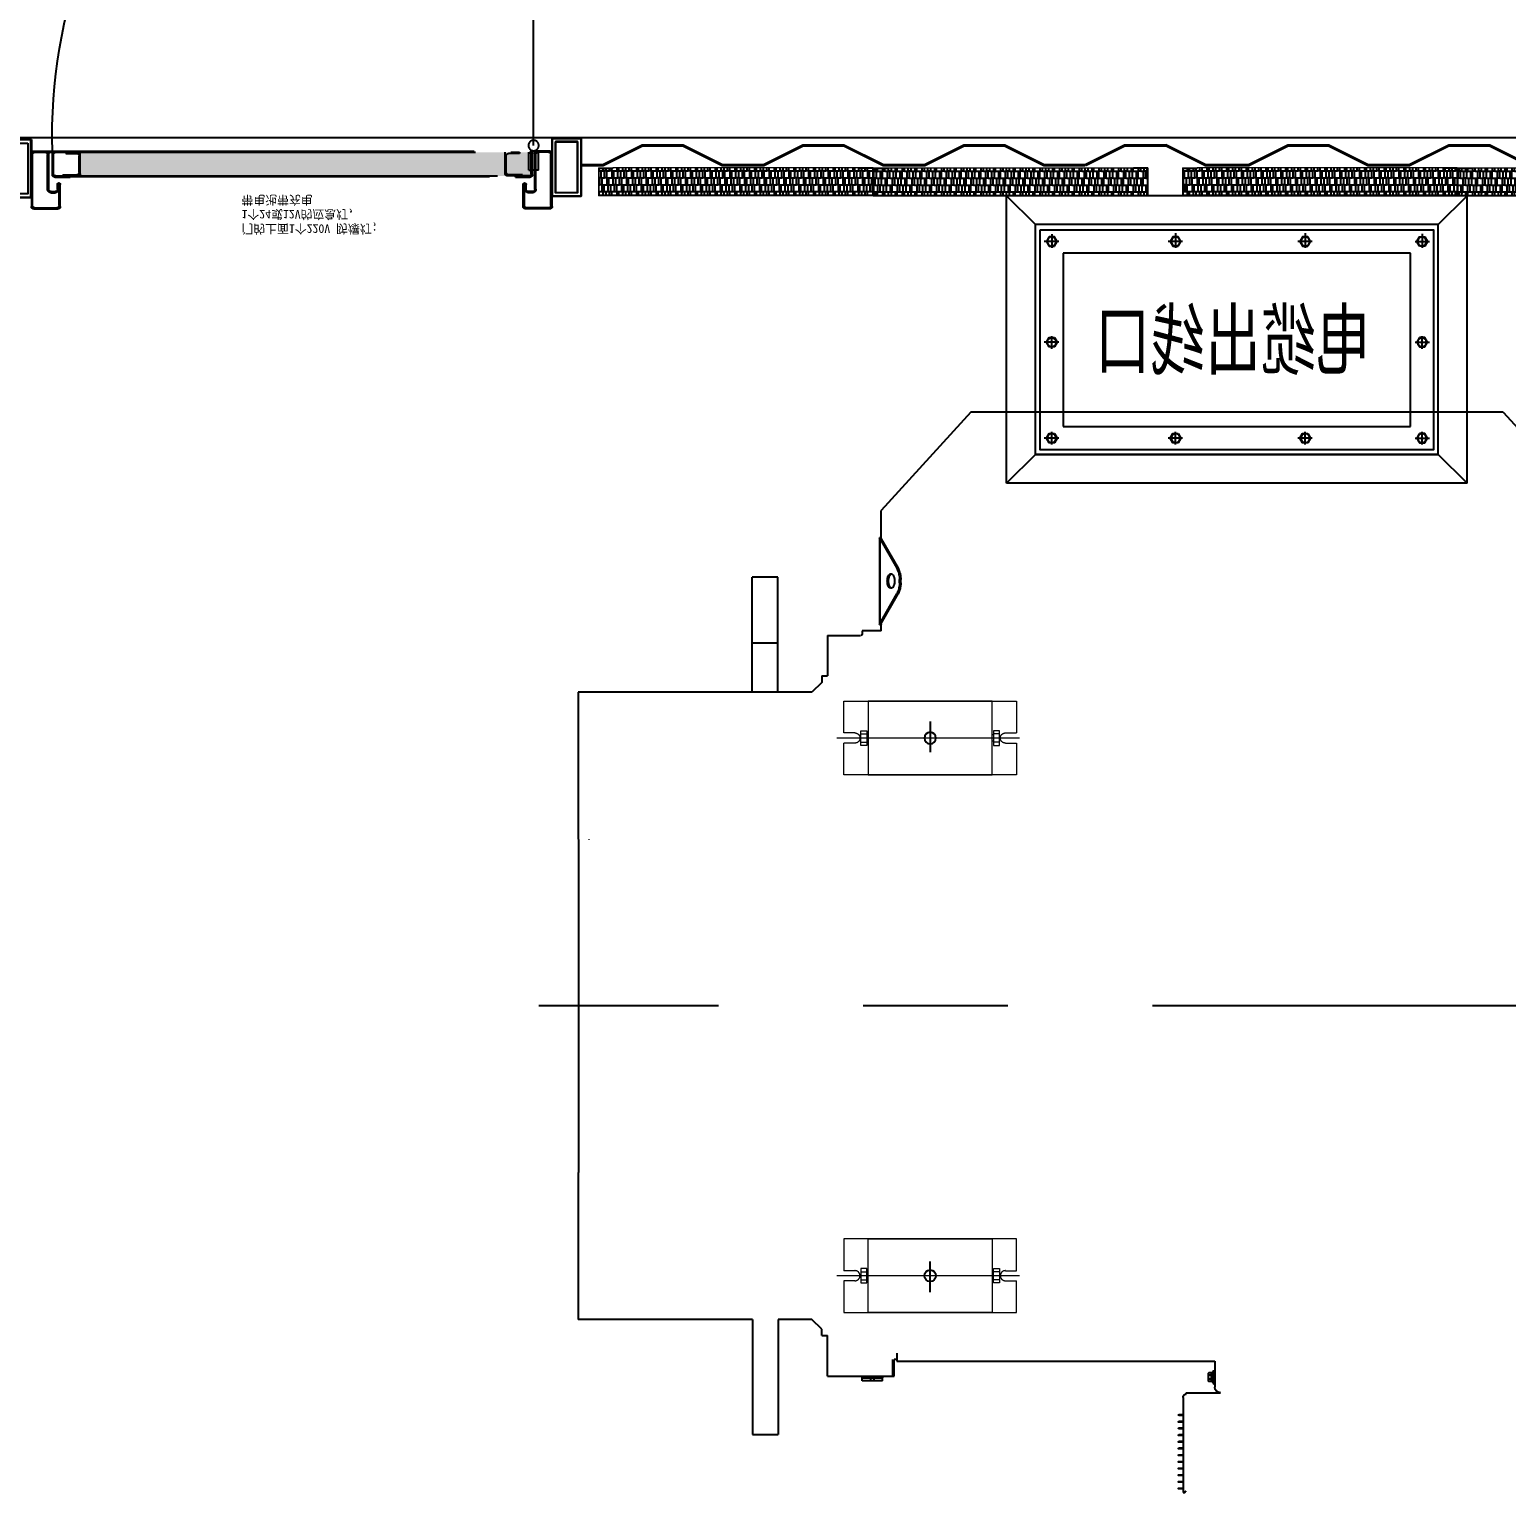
# Model space of a CAD drawing. Extents: x 758840 to 1108724, y -102573 to 143521.
# Drawn here: x 799426 to 801978, y 112247 to 114775 of the extents above; entities that cross this region are included whole.
import ezdxf

# ---------------------------------------------------------------- set-up
doc = ezdxf.new("R2010")
doc.units = 0
doc.header["$LTSCALE"] = 1000
doc.header["$MEASUREMENT"] = 0
for name, pattern in [('CENTER', [2, 1.25, -0.25, 0.25, -0.25]), ('CENTER2', [1.125, 0.75, -0.125, 0.125, -0.125]), ('DASHED', [0.75, 0.5, -0.25]), ('PHANTOM2', [1.25, 0.625, -0.125, 0.125, -0.125, 0.125, -0.125])]:
    doc.linetypes.add(name, pattern=pattern)
for name, color, linetype in [('0825底图', 253, 'Continuous'), ('ASS_MEMBER', 7, 'Continuous'), ('AXIS', 3, 'Continuous'), ('DEFAULT_1', 7, 'CENTER'), ('PARTLIST', 131, 'CENTER2'), ('PUB_HATCH', 8, 'Continuous'), ('室外柴油发电', 241, 'Continuous')]:
    doc.layers.add(name, color=color, linetype=linetype)
doc.layers.add('3中心线层', color=1, linetype='CENTER', lineweight=15)
doc.layers.add('Phantom', color=4, linetype='PHANTOM2', lineweight=15)
doc.styles.get("Standard").update_dxf_attribs({"font": 'gbenor.shx', "bigfont": 'gbcbig.shx'})
doc.styles.add('仅标题中使用！', font='times.ttf', dxfattribs={"width": 0.7})

# ---------------------------------------------------------------- blocks, each defined once
blk = doc.blocks.new('侧网板')
h = blk.add_hatch()
h.set_pattern_fill('AR-RSHKE', color=4, style=0)
h.set_pattern_definition([(0, (0, 50), (25.5, 12), [6, -5, 7, -3, 9, -4]), (0, (6, 50.5), (25.5, 12), [5, -19, 4, -6]), (0, (18, 49.25), (25.5, 12), [3, -31]), (90, (0, 50), (-8.5, 12), [11.5, -36.5]), (90, (6, 50), (-8.5, 12), [11.25, -36.75]), (90, (11, 50), (-8.5, 12), [10.5, -37.5]), (90, (18, 49.25), (-8.5, 12), [11.5, -36.5]), (90, (21, 49.25), (-8.5, 12), [11.5, -36.5]), (90, (30, 50), (-8.5, 12), [11, -37])])
h.paths.add_polyline_path([(44394.9, 13537.8), (44394.9, 13583.8), (44418.9, 13583.8), (44418.9, 13584.8), (44843.7, 13584.8), (44843.7, 13583.8), (44867.7, 13583.8), (44867.7, 13537.8)])
at = {"layer": '3中心线层'}
for p, q in [((44393.9, 13584.8), (44393.9, 13536.8)), ((44393.9, 13584.8), (44418.9, 13584.8)), ((44394.9, 13583.8), (44394.9, 13537.8)), ((44394.9, 13583.8), (44418.9, 13583.8)), ((44418.9, 13584.8), (44418.9, 13583.8)), ((44418.9, 13584.8), (44843.7, 13584.8)), ((44868.7, 13584.8), (44843.7, 13584.8)), ((44843.7, 13584.8), (44843.7, 13583.8)), ((44867.7, 13583.8), (44843.7, 13583.8)), ((44867.7, 13583.8), (44867.7, 13537.8)), ((44868.7, 13584.8), (44868.7, 13536.8)), ((44393.9, 13536.8), (44868.7, 13536.8)), ((44394.9, 13537.8), (44867.7, 13537.8))]:
    blk.add_line(p, q, dxfattribs=at)
blk = doc.blocks.new('lkhkl')
at = {"color": 0}
for p, q in [((14656.2, -19495), (14656.2, -18998)), ((14706.2, -19048), (14656.2, -18998)), ((15402.2, -19048), (15452.2, -18998)), ((15452.2, -19495), (15452.2, -18998)), ((14706.2, -19445), (14706.2, -19048)), ((15402.2, -19445), (15402.2, -19048)), ((14656.2, -19495), (14706.2, -19445)), ((15402.2, -19445), (15452.2, -19495))]:
    blk.add_line(p, q, dxfattribs=at)
for p, q in [((14656.2, -18998), (15452.2, -18998)), ((14706.2, -19445), (14706.2, -19048)), ((14706.2, -19048), (15402.2, -19048)), ((14734.2, -19063.7), (14734.2, -19087.8)), ((14936, -19062.9), (14936, -19087.8)), ((15160.1, -19062.9), (15160.1, -19087.8)), ((15374.2, -19064.2), (15374.2, -19087.8)), ((14746.1, -19077.1), (14721.2, -19077.1)), ((14924, -19077.1), (14949, -19077.1)), ((15148.1, -19077.1), (15173.1, -19077.1)), ((15362.2, -19077.1), (15387.1, -19077.1)), ((14734.2, -19262.5), (14734.2, -19240.5)), ((15374.2, -19262.5), (15374.2, -19240.5)), ((14746.1, -19251.3), (14721.2, -19251.3)), ((15362.2, -19251.3), (15387.1, -19251.3)), ((14746.1, -19417), (14721.2, -19417)), ((14734.2, -19428.2), (14734.2, -19406.2)), ((14924, -19417), (14949, -19417)), ((14936, -19428.2), (14936, -19406.2)), ((15148.1, -19417), (15173.1, -19417)), ((15160.1, -19428.2), (15160.1, -19406.2)), ((15362.2, -19417), (15387.1, -19417)), ((15374.2, -19428.2), (15374.2, -19406.2)), ((14706.2, -19445), (15402.2, -19445)), ((15402.2, -19445), (14706.2, -19445)), ((14656.2, -19495), (15452.2, -19495))]:
    blk.add_line(p, q)
for points in [[(15394.2, -19057.1), (14714.2, -19057.1), (14714.2, -19437), (15394.2, -19437)], [(14738.8, -19085.1), (14743.4, -19077.1), (14738.8, -19069.1), (14729.5, -19069.1), (14724.9, -19077.1), (14729.5, -19085.1)], [(14931.4, -19085.1), (14926.8, -19077.1), (14931.4, -19069.1), (14940.6, -19069.1), (14945.3, -19077.1), (14940.6, -19085.1)], [(15155.5, -19085.1), (15150.9, -19077.1), (15155.5, -19069.1), (15164.7, -19069.1), (15169.4, -19077.1), (15164.7, -19085.1)], [(15369.5, -19085.1), (15364.9, -19077.1), (15369.5, -19069.1), (15378.8, -19069.1), (15383.4, -19077.1), (15378.8, -19085.1)], [(14738.8, -19243.3), (14743.4, -19251.3), (14738.8, -19259.3), (14729.5, -19259.3), (14724.9, -19251.3), (14729.5, -19243.3)], [(15369.5, -19243.3), (15364.9, -19251.3), (15369.5, -19259.3), (15378.8, -19259.3), (15383.4, -19251.3), (15378.8, -19243.3)], [(14738.8, -19409), (14743.4, -19417), (14738.8, -19425), (14729.5, -19425), (14724.9, -19417), (14729.5, -19409)], [(14931.4, -19409), (14926.8, -19417), (14931.4, -19425), (14940.6, -19425), (14945.3, -19417), (14940.6, -19409)], [(15155.5, -19409), (15150.9, -19417), (15155.5, -19425), (15164.7, -19425), (15169.4, -19417), (15164.7, -19409)], [(15369.5, -19409), (15364.9, -19417), (15369.5, -19425), (15378.8, -19425), (15383.4, -19417), (15378.8, -19409)]]:
    blk.add_lwpolyline(points, close=True)
at = {"linetype": 'DASHED', "ltscale": 20}
blk.add_lwpolyline([(14754.2, -19097.1), (15354.2, -19097.1), (15354.2, -19397), (14754.2, -19397)], close=True, dxfattribs=at)
for centre in [(14734.2, -19077.1), (14936, -19077.1), (15160.1, -19077.1), (15374.2, -19077.1), (14734.2, -19251.3), (15374.2, -19251.3), (14734.2, -19417), (14936, -19417), (15160.1, -19417), (15374.2, -19417)]:
    blk.add_circle(centre, 8)
at = {"insert": (14821.9, -19196.8), "char_height": 100, "width": 2275.146, "attachment_point": 1, "style": '仅标题中使用！'}
blk.add_mtext('{\\fSimSun|b0|i0|c134|p2;电缆出线口}', dxfattribs=at)
blk = doc.blocks.new('侧检修门')
at = {"layer": 'Phantom'}
h = blk.add_hatch(dxfattribs=at)
h.set_pattern_fill('AR-RSHKE', color=256, style=0)
h.set_pattern_definition([(7e-15, (5329.214, 23746.666), (25.5, 12), [6, -5, 7, -3, 9, -4]), (7e-15, (5335.214, 23747.166), (25.5, 12), [5, -19, 4, -6]), (7e-15, (5347.214, 23745.916), (25.5, 12), [3, -31]), (90, (5329.214, 23746.666), (-8.5, 12), [11.5, -36.5]), (90, (5335.214, 23746.666), (-8.5, 12), [11.25, -36.75]), (90, (5340.214, 23746.666), (-8.5, 12), [10.5, -37.5]), (90, (5347.214, 23745.916), (-8.5, 12), [11.5, -36.5]), (90, (5350.214, 23745.916), (-8.5, 12), [11.5, -36.5]), (90, (5359.214, 23746.666), (-8.5, 12), [11, -37])])
edge = h.paths.add_edge_path()
edge.add_line((14893.1, 10044.8), (14893.1, 10085.8))
edge.add_line((14893.1, 10085.8), (14109.7, 10085.8))
edge.add_arc((14109.7, 10081.8), 4, 0, 90, ccw=False)
edge.add_line((14113.7, 10081.8), (14113.7, 10044.8))
edge.add_line((14113.7, 10044.8), (14893.1, 10044.8))
for p, q in [((14029.1, 10046.8), (14029.1, 10138.8)), ((14897.1, 10033.1), (14897.1, 9101.4))]:
    blk.add_line(p, q)
for points in [[(14029.1, 10022.8), (14029.1, 10122.8), (13979.1, 10122.8), (13979.1, 10022.8)], [(14023.1, 10028.8), (14023.1, 10116.8), (13985.1, 10116.8), (13985.1, 10028.8)], [(14979.1, 10020.8), (14979.1, 10120.8), (14929.1, 10120.8), (14929.1, 10020.8)], [(14929.1, 10020.8), (14929.1, 10120.8), (14979.1, 10120.8), (14979.1, 10020.8)], [(14973.1, 10026.8), (14973.1, 10114.8), (14935.1, 10114.8), (14935.1, 10026.8)], [(14935.1, 10026.4), (14935.1, 10114.4), (14973.1, 10114.4), (14973.1, 10026.4)]]:
    blk.add_lwpolyline(points, close=True)
blk.add_arc((14987, 10018.9), 921.9, 178.5138, 264.4003)
at = {"layer": 'PARTLIST'}
for p, q in [((14031.1, 10136.8), (14031.1, 10048.8)), ((14033.1, 10142.8), (14075.1, 10142.8)), ((14035.1, 10140.8), (14073.1, 10140.8)), ((14077.1, 10136.8), (14077.1, 10100.3)), ((14079.1, 10138.8), (14079.1, 10100.3)), ((14879.1, 10138.8), (14879.1, 10100.3)), ((14881.1, 10136.8), (14881.1, 10100.3)), ((14925.1, 10142.8), (14883.1, 10142.8)), ((14923.1, 10140.8), (14885.1, 10140.8)), ((14927.1, 10136.8), (14927.1, 10048.8)), ((14929.1, 10138.8), (14929.1, 10046.8)), ((14031.1, 10121.5), (14029.1, 10121.5)), ((14057.1, 10108.8), (14057.1, 10048.8)), ((14059.1, 10108.8), (14059.1, 10046.8)), ((14063.1, 10114.8), (14070.1, 10114.8)), ((14063.1, 10112.8), (14070.1, 10112.8)), ((14074.1, 10108.8), (14074.1, 10100.3)), ((14076.1, 10108.8), (14076.1, 10100.3)), ((14882.1, 10108.8), (14882.1, 10100.3)), ((14884.1, 10108.8), (14884.1, 10100.3)), ((14895.1, 10114.8), (14888.1, 10114.8)), ((14895.1, 10112.8), (14888.1, 10112.8)), ((14899.1, 10108.8), (14899.1, 10046.8)), ((14901.1, 10108.8), (14901.1, 10048.8)), ((14927.1, 10121.5), (14929.1, 10121.5)), ((14065.5, 10083.8), (14065.5, 10046.8)), ((14069.5, 10087.8), (14095.9, 10087.8)), ((14070.9, 10086.6), (14865.7, 10086.6)), ((14071.5, 10085.8), (14095.9, 10085.8)), ((14083.7, 10085.8), (14109.7, 10085.8)), ((14083.7, 10083.8), (14083.7, 10085.8)), ((14083.7, 10083.8), (14107.7, 10083.8)), ((14084.7, 10085.8), (14851.9, 10085.8)), ((14095.9, 10087.8), (14095.9, 10085.8)), ((14113.7, 10085.8), (14113.7, 10044.8)), ((14877.9, 10085.8), (14851.9, 10085.8)), ((14877.9, 10083.8), (14853.9, 10083.8)), ((14865.7, 10087.8), (14865.7, 10085.8)), ((14865.7, 10087.8), (14891.1, 10087.8)), ((14889.1, 10085.8), (14865.7, 10085.8)), ((14877.9, 10083.8), (14877.9, 10085.8)), ((14895.1, 10083.8), (14895.1, 10046.8)), ((14067.5, 10081.8), (14067.5, 10048.8)), ((14111.7, 10079.8), (14111.7, 10050.8)), ((14847.9, 10081.8), (14847.9, 10044.8)), ((14849.9, 10075.8), (14847.9, 10075.8)), ((14849.9, 10079.8), (14849.9, 10050.8)), ((14888.6, 10075.8), (14888.6, 10044.8)), ((14888.6, 10075.8), (14893.1, 10075.8)), ((14893.1, 10081.8), (14893.1, 10047.8)), ((14899.1, 10075.8), (14895.1, 10075.8)), ((14895.1, 10075.8), (14895.1, 10041.8)), ((14899.1, 10075.8), (14899.1, 10041.8)), ((14905.6, 10075.8), (14901.1, 10075.8)), ((14905.6, 10075.8), (14905.6, 10044.8)), ((14927.1, 10064.1), (14929.1, 10064.1)), ((14031.1, 10054.1), (14029.1, 10054.1)), ((14033.1, 10042.8), (14055.1, 10042.8)), ((14035.1, 10044.8), (14053.1, 10044.8)), ((14044.5, 10042.8), (14891.1, 10042.8)), ((14046.5, 10044.8), (14890.1, 10044.8)), ((14088.7, 10044.8), (14088.7, 10046.8)), ((14088.7, 10046.8), (14107.7, 10046.8)), ((14103.7, 10044.8), (14088.7, 10044.8)), ((14849.9, 10051), (14847.9, 10051)), ((14872.9, 10046.8), (14853.9, 10046.8)), ((14857.9, 10044.8), (14872.9, 10044.8)), ((14872.9, 10044.8), (14872.9, 10046.8)), ((14893.1, 10047.8), (14890.2, 10044.8)), ((14925.1, 10042.8), (14903.1, 10042.8)), ((14923.1, 10044.8), (14905.1, 10044.8))]:
    blk.add_line(p, q, dxfattribs=at)
blk.add_circle((14897.1, 10033.1), 9, dxfattribs=at)
for centre, radius, start, end in [((14033.1, 10138.8), 4, 90, 180), ((14035.1, 10136.8), 4, 90, 180), ((14073.1, 10136.8), 4, 0, 90), ((14075.1, 10138.8), 4, 0, 90), ((14883.1, 10138.8), 4, 90, 180), ((14885.1, 10136.8), 4, 90, 180), ((14923.1, 10136.8), 4, 0, 90), ((14925.1, 10138.8), 4, 0, 90), ((14063.1, 10108.8), 6, 90, 180), ((14063.1, 10108.8), 4, 90, 180), ((14070.1, 10108.8), 6, 0, 90), ((14070.1, 10108.8), 4, 0, 90), ((14888.1, 10108.8), 6, 90, 180), ((14888.1, 10108.8), 4, 90, 180), ((14895.1, 10108.8), 6, 0, 90), ((14895.1, 10108.8), 4, 0, 90), ((14069.5, 10083.8), 4, 90, 180), ((14071.5, 10081.8), 4, 90, 180), ((14076.6, 10100.3), 2.5, 180, 0), ((14076.6, 10100.3), 0.5, 180, 0), ((14107.7, 10079.8), 4, 0, 90), ((14109.7, 10081.8), 4, 0, 90), ((14851.9, 10081.8), 4, 90, 180), ((14853.9, 10079.8), 4, 90, 180), ((14881.6, 10100.3), 2.5, 180, 0), ((14881.6, 10100.3), 0.5, 180, 0), ((14889.1, 10081.8), 4, 0, 90), ((14891.1, 10083.8), 4, 0, 90), ((14033.1, 10046.8), 4, 180, 270), ((14035.1, 10048.8), 4, 180, 270), ((14053.1, 10048.8), 4, 270, 0), ((14055.1, 10046.8), 4, 270, 0), ((14069.5, 10046.8), 4, 180, 270), ((14071.5, 10048.8), 4, 180, 270), ((14107.7, 10050.8), 4, 270, 0), ((14853.9, 10050.8), 4, 180, 270), ((14890.1, 10047.8), 3, 270, 0), ((14891.1, 10046.8), 4, 270, 0), ((14903.1, 10046.8), 4, 180, 270), ((14905.1, 10048.8), 4, 180, 270), ((14923.1, 10048.8), 4, 270, 0), ((14925.1, 10046.8), 4, 270, 0)]:
    blk.add_arc(centre, radius, start, end, dxfattribs=at)
at = {"color": 0, "insert": (14392.3, 10184.5), "char_height": 15, "width": 2856.899, "attachment_point": 1}
blk.add_mtext('{\\fSimSun|b0|i0|c134|p2;\\C3;门的上面1个220V 防爆灯;\\P1个24或12V的应急灯，\\P带电池带充电}', dxfattribs=at)
blk = doc.blocks.new('侧板')
for p, q in [((2652.6, 11706.6), (2690.6, 11706.6)), ((2652.6, 11704.6), (2652.6, 11706.6)), ((2652.6, 11704.6), (2690.1, 11704.6)), ((2690.1, 11704.6), (2758.1, 11670.6)), ((2690.6, 11706.6), (2758.6, 11672.6)), ((2828.6, 11672.6), (2896.6, 11706.6)), ((2829.1, 11670.6), (2897.1, 11704.6)), ((2896.6, 11706.6), (2968.6, 11706.6)), ((2897.1, 11704.6), (2968.1, 11704.6)), ((2968.1, 11704.6), (3036.1, 11670.6)), ((2968.6, 11706.6), (3036.6, 11672.6)), ((3106.5, 11672.6), (3174.5, 11706.6)), ((3107, 11670.6), (3175, 11704.6)), ((3174.5, 11706.6), (3246.5, 11706.6)), ((3174.5, 11706.6), (3245.5, 11706.6)), ((3175, 11704.6), (3246, 11704.6)), ((3246, 11704.6), (3314, 11670.6)), ((3246.5, 11706.6), (3314.5, 11672.6)), ((3384.5, 11672.6), (3452.5, 11706.6)), ((3385, 11670.6), (3453, 11704.6)), ((3452.5, 11706.6), (3523.5, 11706.6)), ((3453, 11704.6), (3524, 11704.6)), ((3524, 11704.6), (3592, 11670.6)), ((3524.5, 11706.6), (3592.5, 11672.6)), ((3730.5, 11706.6), (3662.5, 11672.6)), ((3731, 11704.6), (3663, 11670.6)), ((3730.5, 11706.6), (3768.5, 11706.6)), ((3731, 11704.6), (3768.5, 11704.6)), ((3768.5, 11704.6), (3768.5, 11706.6)), ((2758.1, 11670.6), (2829.1, 11670.6)), ((2758.6, 11672.6), (2828.6, 11672.6)), ((3036.1, 11670.6), (3107, 11670.6)), ((3036.6, 11672.6), (3106.5, 11672.6)), ((3314, 11670.6), (3385, 11670.6)), ((3314.5, 11672.6), (3384.5, 11672.6)), ((3592, 11670.6), (3663, 11670.6)), ((3592.5, 11672.6), (3662.5, 11672.6))]:
    blk.add_line(p, q)
blk = doc.blocks.new('1221')
blk.add_line((624790.1, -174264.2), (624790.1, -174317.1))
blk.add_circle((624790.1, -174292.7), 10)
at = {"layer": '3中心线层'}
for p, q in [((624635.5, -174292.7), (624951.6, -174292.7)), ((624660.1, -174283.9), (624640.8, -174283.9)), ((624660.1, -174301.4), (624640.8, -174301.4)), ((624670.1, -174285.7), (624680.5, -174285.7)), ((624670.1, -174299.6), (624680.5, -174299.6)), ((624680.5, -174287.3), (624683.2, -174287.3)), ((624680.5, -174298), (624683.2, -174298)), ((624899.7, -174287.3), (624897, -174287.3)), ((624899.7, -174298), (624897, -174298)), ((624910.1, -174285.7), (624899.7, -174285.7)), ((624910.1, -174299.6), (624899.7, -174299.6)), ((624920.1, -174283.9), (624939.3, -174283.9)), ((624920.1, -174301.4), (624939.3, -174301.4))]:
    blk.add_line(p, q, dxfattribs=at)
for points in [[(624939.3, -174283.9), (624939.3, -174229.2), (624640.8, -174229.2), (624640.8, -174283.9)], [(624640.8, -174301.4), (624640.8, -174356.2), (624939.3, -174356.2), (624939.3, -174301.4)]]:
    blk.add_lwpolyline(points, dxfattribs=at)
for points in [[(624683.2, -174229.2), (624897, -174229.2), (624897, -174356.2), (624683.2, -174356.2)], [(624670.1, -174280.2), (624680.5, -174280.2), (624680.5, -174305.4), (624670.1, -174305.4)], [(624910.1, -174280.2), (624899.7, -174280.2), (624899.7, -174305.4), (624910.1, -174305.4)]]:
    blk.add_lwpolyline(points, close=True, dxfattribs=at)
for centre, start, end in [((624660.1, -174292.7), 270, 90), ((624920.1, -174292.7), 90, 270)]:
    blk.add_arc(centre, 8.75, start, end, dxfattribs=at)
blk = doc.blocks.new('柴发集装箱')
at = {"color": 7}
for p, q in [((4117647, 1943639.9), (4117647, 1943838.4)), ((4117647, 1943838.4), (4117691.4, 1943838.4)), ((4117647, 1943639.9), (4117647, 1943838.4)), ((4117647, 1943838.4), (4117691.4, 1943838.4)), ((4117691.4, 1943639.9), (4117691.4, 1943838.4)), ((4117691.4, 1943639.9), (4117691.4, 1943838.4)), ((4117647, 1943724.4), (4117691.4, 1943724.4)), ((4117647, 1943724.4), (4117691.4, 1943724.4)), ((4117588.1, 1943639.9), (4117992.3, 1943639.9)), ((4117588.1, 1943639.9), (4117992.3, 1943639.9)), ((4117992.3, 1943639.9), (4117992.3, 1943385.7)), ((4117992.3, 1943639.9), (4117992.3, 1943385.7)), ((4117973.4, 1943385.2), (4117973.4, 1943385.7)), ((4117973.4, 1943385.2), (4117973.4, 1943385.7)), ((4117991.3, 1942809.9), (4117991.3, 1943385.2)), ((4117991.3, 1942809.9), (4117991.3, 1943385.2)), ((4117992.3, 1942809.9), (4117992.3, 1942555.6)), ((4117992.3, 1942809.9), (4117992.3, 1942555.6)), ((4117588.1, 1942555.7), (4117646.6, 1942555.7)), ((4117646.6, 1942555.7), (4117646.6, 1942357.2)), ((4117646.6, 1942555.6), (4117646.6, 1942357.2)), ((4117691, 1942555.6), (4117691, 1942357.2)), ((4117691, 1942555.6), (4117691, 1942357.2)), ((4117691, 1942555.6), (4117992.3, 1942555.6)), ((4116891.9, 1942483.8), (4116891.9, 1942438.7)), ((4116891.9, 1942463.7), (4116892.7, 1942463.7)), ((4116891.9, 1942462.9), (4116892.3, 1942463)), ((4116892, 1942462.9), (4116892.1, 1942463.7)), ((4116892, 1942461.2), (4116892.1, 1942462.3)), ((4116892.7, 1942463.7), (4116892.1, 1942463.7)), ((4116892.7, 1942462.4), (4116892.1, 1942462.3)), ((4116892.3, 1942463), (4116892.5, 1942463)), ((4116892.5, 1942463), (4116892.6, 1942463)), ((4116892.6, 1942463), (4116892.7, 1942462.7)), ((4116892.7, 1942468.1), (4116892.7, 1942443.7)), ((4116894, 1942466.3), (4116892.7, 1942466.3)), ((4116894, 1942468.1), (4116894, 1942443.7)), ((4116891.9, 1942460.4), (4116892.3, 1942460.5)), ((4116891.9, 1942456.7), (4116892.5, 1942456.8)), ((4116892.1, 1942455.5), (4116891.9, 1942456)), ((4116891.9, 1942452.8), (4116892.5, 1942453)), ((4116891.9, 1942449.9), (4116892.5, 1942450)), ((4116891.9, 1942448.6), (4116892.5, 1942448.6)), ((4116891.9, 1942448.6), (4116892.7, 1942448.6)), ((4116892, 1942458.6), (4116892.1, 1942459.3)), ((4116892, 1942455.4), (4116892.1, 1942455.5)), ((4116892.7, 1942459.5), (4116892.1, 1942459.3)), ((4116892.7, 1942455.6), (4116892.1, 1942455.5)), ((4116892.3, 1942451.8), (4116892.1, 1942451.8)), ((4116892.3, 1942449.3), (4116892.1, 1942449.3)), ((4116892.3, 1942460.5), (4116892.5, 1942460.5)), ((4116892.7, 1942451.9), (4116892.3, 1942451.8)), ((4116892.7, 1942449.4), (4116892.3, 1942449.3)), ((4116892.5, 1942460.5), (4116892.7, 1942459.9)), ((4116892.6, 1942456.9), (4116892.5, 1942456.8)), ((4116892.5, 1942456.8), (4116892.7, 1942456.3)), ((4116892.6, 1942453.7), (4116892.5, 1942453)), ((4116892.6, 1942451.1), (4116892.5, 1942450)), ((4116892.6, 1942449.4), (4116892.5, 1942448.6)), ((4116892.6, 1942451.1), (4116892.7, 1942451.6)), ((4116894, 1942448.8), (4116892.7, 1942448.8)), ((4116892.7, 1942443.7), (4116894, 1942443.7)), ((4116941.6, 1942429.1), (4116882.4, 1942429.1)), ((4116941.6, 1942426.5), (4116941.6, 1942429.1)), ((4116946.9, 1942421.2), (4116946.9, 1942256.8)), ((4116954.4, 1942391.4), (4116946.9, 1942391.5)), ((4116946.9, 1942389.8), (4116954.4, 1942389.9)), ((4116952.2, 1942391.5), (4116952.2, 1942389.9)), ((4116954.4, 1942379.9), (4116946.9, 1942380)), ((4116946.9, 1942378.3), (4116954.4, 1942378.4)), ((4116954.4, 1942368.3), (4116946.9, 1942368.4)), ((4116946.9, 1942366.7), (4116954.4, 1942366.8)), ((4116952.2, 1942379.9), (4116952.2, 1942378.4)), ((4116952.2, 1942368.4), (4116952.2, 1942366.8)), ((4116954.4, 1942356.8), (4116946.9, 1942356.9)), ((4116946.9, 1942355.2), (4116954.4, 1942355.3)), ((4116954.4, 1942345.2), (4116946.9, 1942345.3)), ((4116946.9, 1942343.6), (4116954.4, 1942343.7)), ((4116952.2, 1942356.8), (4116952.2, 1942355.3)), ((4116952.2, 1942345.3), (4116952.2, 1942343.7)), ((4117691, 1942357.2), (4117646.6, 1942357.2)), ((4117691, 1942357.2), (4117646.6, 1942357.2)), ((4116954.4, 1942333.7), (4116946.9, 1942333.8)), ((4116946.9, 1942332.1), (4116954.4, 1942332.2)), ((4116954.4, 1942322.1), (4116946.9, 1942322.2)), ((4116946.9, 1942320.5), (4116954.4, 1942320.6)), ((4116954.4, 1942310.6), (4116946.9, 1942310.7)), ((4116952.2, 1942333.7), (4116952.2, 1942332.2)), ((4116952.2, 1942322.2), (4116952.2, 1942320.6)), ((4116952.2, 1942310.6), (4116952.2, 1942309.1)), ((4116946.9, 1942309), (4116954.4, 1942309.1)), ((4116954.4, 1942299), (4116946.9, 1942299.1)), ((4116946.9, 1942297.4), (4116954.4, 1942297.5)), ((4116954.4, 1942287.5), (4116946.9, 1942287.6)), ((4116946.9, 1942285.9), (4116954.4, 1942286)), ((4116952.2, 1942299.1), (4116952.2, 1942297.5)), ((4116952.2, 1942287.5), (4116952.2, 1942286)), ((4116954.4, 1942275.9), (4116946.9, 1942276)), ((4116946.9, 1942274.3), (4116954.4, 1942274.4)), ((4116954.4, 1942264.4), (4116946.9, 1942264.5)), ((4116946.9, 1942262.8), (4116954.4, 1942262.9)), ((4116952.2, 1942276), (4116952.2, 1942274.4)), ((4116952.2, 1942264.4), (4116952.2, 1942262.9)), ((4116946.9, 1942256.8), (4116944.3, 1942256.8)), ((4116944.3, 1942256.8), (4116944.3, 1942256.8))]:
    blk.add_line(p, q, dxfattribs=at)
blk.add_lwpolyline([(4109582.9, 1944597.8), (4122582.9, 1944597.8), (4122582.9, 1941597.8), (4109582.9, 1941597.8)], close=True)
blk.add_lwpolyline([(4109582.9, 1944597.8), (4122582.9, 1944597.8), (4122582.9, 1941597.8), (4109582.9, 1941597.8)], close=True)
at = {"color": 0}
blk.add_lwpolyline([(4119018.3, 1944495), (4118938.3, 1944495), (4118938.3, 1944597.8), (4119018.3, 1944597.8)], close=True, dxfattribs=at)
at = {"color": 7}
for points in [[(4116892.5, 1942453), (4116892.6, 1942452.8), (4116892.6, 1942452.6), (4116892.7, 1942452.5), (4116892.7, 1942452.4)], [(4116892.5, 1942450), (4116892.6, 1942449.9), (4116892.6, 1942449.8), (4116892.7, 1942449.7), (4116892.7, 1942449.6)], [(4116892.5, 1942448.6), (4116892.6, 1942448.6), (4116892.6, 1942448.6), (4116892.7, 1942448.6), (4116892.7, 1942448.6)], [(4116944.3, 1942256.8), (4116944.2, 1942257.1), (4116944.1, 1942257.5), (4116943.8, 1942257.8), (4116943.5, 1942258.1), (4116943.1, 1942258.5), (4116942.6, 1942258.8), (4116942.1, 1942259.1), (4116941.6, 1942259.5)], [(4116944.3, 1942256.8), (4116944, 1942256.8), (4116943.7, 1942256.9), (4116943.5, 1942257.1), (4116943.2, 1942257.3), (4116942.9, 1942257.6), (4116942.7, 1942257.9), (4116942.4, 1942258.3), (4116942.1, 1942258.6), (4116941.9, 1942259.1), (4116941.6, 1942259.5)]]:
    blk.add_lwpolyline(points, dxfattribs=at)
for centre, radius, start, end in [((4116882.4, 1942438.7), 9.52, 270, 0), ((4116941.6, 1942421.2), 5.31, 0, 89.9997), ((4116954.4, 1942390.7), 0.75, 270.6152, 89.3848), ((4116954.4, 1942379.1), 0.75, 270.6152, 89.3848), ((4116954.4, 1942367.6), 0.75, 270.6152, 89.3848), ((4116954.4, 1942356), 0.75, 270.6152, 89.3848), ((4116954.4, 1942344.5), 0.75, 270.6152, 89.3848), ((4116954.4, 1942332.9), 0.75, 270.6152, 89.3848), ((4116954.4, 1942321.4), 0.75, 270.6152, 89.3848), ((4116954.4, 1942309.8), 0.75, 270.6152, 89.3848), ((4116954.4, 1942298.3), 0.75, 270.6152, 89.3848), ((4116954.4, 1942286.7), 0.75, 270.6152, 89.3848), ((4116954.4, 1942275.2), 0.75, 270.6152, 89.3848), ((4116954.4, 1942263.6), 0.75, 270.6152, 89.3848)]:
    blk.add_arc(centre, radius, start, end, dxfattribs=at)
at = {"layer": 'ASS_MEMBER', "color": 7}
for p, q in [((4116393.7, 1944123.8), (4116238.7, 1943953.8)), ((4116393.7, 1944123.8), (4117313.7, 1944123.8)), ((4116393.7, 1944123.8), (4117313.7, 1944123.8)), ((4117313.7, 1944123.8), (4117468.7, 1943953.8)), ((4117313.7, 1944123.8), (4117468.7, 1943953.8)), ((4117468.7, 1943906.1), (4117468.7, 1943953.8)), ((4117468.7, 1943906.1), (4117468.7, 1943953.8)), ((4117468.3, 1943904.8), (4117439.4, 1943854)), ((4117468.3, 1943904.8), (4117439.4, 1943854)), ((4117470.9, 1943905.4), (4117441.7, 1943854)), ((4117470.9, 1943905.4), (4117441.7, 1943854)), ((4117468.7, 1943906.8), (4117471.7, 1943906.8)), ((4117468.7, 1943906.8), (4117471.7, 1943906.8)), ((4117468.7, 1943906.1), (4117468.7, 1943906.7)), ((4117468.7, 1943906.1), (4117468.7, 1943906.7)), ((4117470.9, 1943905.4), (4117470.9, 1943758.2)), ((4117470.9, 1943905.4), (4117470.9, 1943758.2)), ((4117471.7, 1943906.8), (4117471.7, 1943756.8)), ((4117471.7, 1943906.8), (4117471.7, 1943756.8)), ((4117441.7, 1943854), (4117439.4, 1943854)), ((4117441.7, 1943854), (4117439.4, 1943854)), ((4117451.7, 1943844.3), (4117451.1, 1943844.3)), ((4117451.7, 1943844.3), (4117451.1, 1943844.3)), ((4117434.5, 1943828.8), (4117434.5, 1943834.8)), ((4117434.5, 1943834.8), (4117436.7, 1943834.8)), ((4117434.5, 1943828.8), (4117434.5, 1943834.8)), ((4117434.5, 1943834.8), (4117436.7, 1943834.8)), ((4117434.5, 1943828.8), (4117436.7, 1943828.8)), ((4117434.5, 1943828.8), (4117436.7, 1943828.8)), ((4117436.7, 1943828.8), (4117436.7, 1943834.8)), ((4117436.7, 1943828.8), (4117436.7, 1943834.8)), ((4117468.3, 1943758.8), (4117439.4, 1943809.6)), ((4117441.7, 1943809.6), (4117439.4, 1943809.6)), ((4117468.3, 1943758.8), (4117439.4, 1943809.6)), ((4117441.7, 1943809.6), (4117439.4, 1943809.6)), ((4117470.9, 1943758.2), (4117441.7, 1943809.6)), ((4117470.9, 1943758.2), (4117441.7, 1943809.6)), ((4117468.7, 1943757.5), (4117468.7, 1943756.9)), ((4117468.7, 1943757.5), (4117468.7, 1943756.9)), ((4117468.7, 1943745.8), (4117468.7, 1943757.5)), ((4117471.7, 1943756.8), (4117468.7, 1943756.8)), ((4117471.7, 1943756.8), (4117468.7, 1943756.8)), ((4117468.7, 1943745.8), (4117501.2, 1943745.8)), ((4117468.7, 1943745.8), (4117501.2, 1943745.8)), ((4117501.2, 1943745.8), (4117501.2, 1943740.8)), ((4117501.2, 1943745.8), (4117501.2, 1943740.8)), ((4117561.2, 1943737.8), (4117504, 1943737.8)), ((4117561.2, 1943737.8), (4117561.2, 1943667.8)), ((4117561.2, 1943737.8), (4117561.2, 1943667.8)), ((4117571.2, 1943667.8), (4117561.2, 1943667.8)), ((4117571.2, 1943667.8), (4117571.2, 1943656.8)), ((4117571.2, 1943656.8), (4117588.1, 1943639.9)), ((4117571.2, 1942538.8), (4117588.1, 1942555.7)), ((4117561.2, 1942457.8), (4117561.2, 1942527.8)), ((4117561.2, 1942457.8), (4117561.2, 1942527.8)), ((4117571.2, 1942527.8), (4117561.2, 1942527.8)), ((4117571.2, 1942527.8), (4117571.2, 1942538.8)), ((4117441.7, 1942497.7), (4117441.7, 1942483.8)), ((4117441.7, 1942483.8), (4116891.9, 1942483.8)), ((4117441.7, 1942483.8), (4116891.9, 1942483.8)), ((4117441.7, 1942486.8), (4117446.2, 1942486.8)), ((4117446.2, 1942457.8), (4117446.2, 1942486.8)), ((4117446.2, 1942457.8), (4117446.2, 1942486.8)), ((4117449.1, 1942486.8), (4117449.1, 1942457.8)), ((4117561.2, 1942457.8), (4117446.2, 1942457.8)), ((4117561.2, 1942457.8), (4117446.2, 1942457.8)), ((4117466.2, 1942449.8), (4117466.2, 1942454.8)), ((4117501.2, 1942454.8), (4117466.2, 1942454.8)), ((4117466.2, 1942449.8), (4117466.2, 1942454.8)), ((4117501.2, 1942454.8), (4117466.2, 1942454.8)), ((4117466.2, 1942449.8), (4117501.2, 1942449.8)), ((4117466.2, 1942449.8), (4117501.2, 1942449.8)), ((4117481.2, 1942457.8), (4117481.2, 1942449.8)), ((4117481.2, 1942457.8), (4117481.2, 1942449.8)), ((4117486.2, 1942449.8), (4117486.2, 1942457.8)), ((4117486.2, 1942449.8), (4117486.2, 1942457.8)), ((4117501.2, 1942449.8), (4117501.2, 1942454.8)), ((4117501.2, 1942449.8), (4117501.2, 1942454.8))]:
    blk.add_line(p, q, dxfattribs=at)
for points in [[(4117439.4, 1943854), (4117438.6, 1943852.5), (4117437.9, 1943850.9), (4117437.2, 1943849.1), (4117436.6, 1943847.3), (4117436, 1943845.4), (4117435.6, 1943843.4), (4117435.2, 1943841.3), (4117434.9, 1943839.2), (4117434.6, 1943837), (4117434.5, 1943834.8)], [(4117439.4, 1943854), (4117438.6, 1943852.5), (4117437.9, 1943850.9), (4117437.2, 1943849.1), (4117436.6, 1943847.3), (4117436, 1943845.4), (4117435.6, 1943843.4), (4117435.2, 1943841.3), (4117434.9, 1943839.2), (4117434.6, 1943837), (4117434.5, 1943834.8)], [(4117441.7, 1943854), (4117440.9, 1943852.5), (4117440.1, 1943850.9), (4117439.4, 1943849.1), (4117438.8, 1943847.3), (4117438.3, 1943845.4), (4117437.8, 1943843.4), (4117437.4, 1943841.3), (4117437.1, 1943839.2), (4117436.9, 1943837), (4117436.7, 1943834.8)], [(4117441.7, 1943854), (4117440.9, 1943852.5), (4117440.1, 1943850.9), (4117439.4, 1943849.1), (4117438.8, 1943847.3), (4117438.3, 1943845.4), (4117437.8, 1943843.4), (4117437.4, 1943841.3), (4117437.1, 1943839.2), (4117436.9, 1943837), (4117436.7, 1943834.8)], [(4117451.1, 1943844.3), (4117450.4, 1943844.1), (4117449.8, 1943843.7), (4117449.2, 1943843.2), (4117448.6, 1943842.6), (4117448, 1943841.9), (4117447.5, 1943841.1), (4117447.1, 1943840.2), (4117446.7, 1943839.2), (4117446.3, 1943838.1), (4117446, 1943836.9), (4117445.8, 1943835.7), (4117445.6, 1943834.4), (4117445.5, 1943833.1), (4117445.5, 1943831.8), (4117445.5, 1943830.5), (4117445.6, 1943829.2), (4117445.8, 1943828), (4117446, 1943826.7), (4117446.3, 1943825.6), (4117446.7, 1943824.5), (4117447.1, 1943823.5), (4117447.5, 1943822.5), (4117448, 1943821.7), (4117448.6, 1943821), (4117449.2, 1943820.4), (4117449.8, 1943819.9), (4117450.4, 1943819.6)], [(4117451.1, 1943844.3), (4117450.4, 1943844.1), (4117449.8, 1943843.7), (4117449.2, 1943843.2), (4117448.6, 1943842.6), (4117448, 1943841.9), (4117447.5, 1943841.1), (4117447.1, 1943840.2), (4117446.7, 1943839.2), (4117446.3, 1943838.1), (4117446, 1943836.9), (4117445.8, 1943835.7), (4117445.6, 1943834.4), (4117445.5, 1943833.1), (4117445.5, 1943831.8), (4117445.5, 1943830.5), (4117445.6, 1943829.2), (4117445.8, 1943828), (4117446, 1943826.7), (4117446.3, 1943825.6), (4117446.7, 1943824.5), (4117447.1, 1943823.5), (4117447.5, 1943822.5), (4117448, 1943821.7), (4117448.6, 1943821), (4117449.2, 1943820.4), (4117449.8, 1943819.9), (4117450.4, 1943819.6)], [(4117450.6, 1943819.5), (4117450.8, 1943819.6), (4117451.4, 1943819.9), (4117452, 1943820.4), (4117452.6, 1943821), (4117453.1, 1943821.7), (4117453.6, 1943822.5), (4117454.1, 1943823.5), (4117454.5, 1943824.5), (4117454.9, 1943825.6), (4117455.2, 1943826.7), (4117455.4, 1943828), (4117455.6, 1943829.2), (4117455.7, 1943830.5), (4117455.7, 1943831.8), (4117455.7, 1943833.1), (4117455.6, 1943834.4), (4117455.4, 1943835.7), (4117455.2, 1943836.9), (4117454.9, 1943838.1), (4117454.5, 1943839.2), (4117454.1, 1943840.2), (4117453.6, 1943841.1), (4117453.1, 1943841.9), (4117452.6, 1943842.6), (4117452, 1943843.2), (4117451.4, 1943843.7), (4117450.8, 1943844.1), (4117450.6, 1943844.1)], [(4117450.6, 1943819.5), (4117450.8, 1943819.6), (4117451.4, 1943819.9), (4117452, 1943820.4), (4117452.6, 1943821), (4117453.1, 1943821.7), (4117453.6, 1943822.5), (4117454.1, 1943823.5), (4117454.5, 1943824.5), (4117454.9, 1943825.6), (4117455.2, 1943826.7), (4117455.4, 1943828), (4117455.6, 1943829.2), (4117455.7, 1943830.5), (4117455.7, 1943831.8), (4117455.7, 1943833.1), (4117455.6, 1943834.4), (4117455.4, 1943835.7), (4117455.2, 1943836.9), (4117454.9, 1943838.1), (4117454.5, 1943839.2), (4117454.1, 1943840.2), (4117453.6, 1943841.1), (4117453.1, 1943841.9), (4117452.6, 1943842.6), (4117452, 1943843.2), (4117451.4, 1943843.7), (4117450.8, 1943844.1), (4117450.6, 1943844.1)], [(4117451.7, 1943819.3), (4117452.4, 1943819.4), (4117453, 1943819.6), (4117453.6, 1943819.9), (4117454.3, 1943820.4), (4117454.8, 1943821), (4117455.4, 1943821.7), (4117455.9, 1943822.5), (4117456.4, 1943823.5), (4117456.8, 1943824.5), (4117457.1, 1943825.6), (4117457.4, 1943826.7), (4117457.7, 1943828), (4117457.8, 1943829.2), (4117457.9, 1943830.5), (4117458, 1943831.8), (4117457.9, 1943833.1), (4117457.8, 1943834.4), (4117457.7, 1943835.7), (4117457.4, 1943836.9), (4117457.1, 1943838.1), (4117456.8, 1943839.2), (4117456.4, 1943840.2), (4117455.9, 1943841.1), (4117455.4, 1943841.9), (4117454.8, 1943842.6), (4117454.3, 1943843.2), (4117453.6, 1943843.7), (4117453, 1943844.1), (4117452.4, 1943844.3), (4117451.7, 1943844.3)], [(4117451.7, 1943819.3), (4117452.4, 1943819.4), (4117453, 1943819.6), (4117453.6, 1943819.9), (4117454.3, 1943820.4), (4117454.8, 1943821), (4117455.4, 1943821.7), (4117455.9, 1943822.5), (4117456.4, 1943823.5), (4117456.8, 1943824.5), (4117457.1, 1943825.6), (4117457.4, 1943826.7), (4117457.7, 1943828), (4117457.8, 1943829.2), (4117457.9, 1943830.5), (4117458, 1943831.8), (4117457.9, 1943833.1), (4117457.8, 1943834.4), (4117457.7, 1943835.7), (4117457.4, 1943836.9), (4117457.1, 1943838.1), (4117456.8, 1943839.2), (4117456.4, 1943840.2), (4117455.9, 1943841.1), (4117455.4, 1943841.9), (4117454.8, 1943842.6), (4117454.3, 1943843.2), (4117453.6, 1943843.7), (4117453, 1943844.1), (4117452.4, 1943844.3), (4117451.7, 1943844.3)], [(4117434.5, 1943828.8), (4117434.6, 1943826.6), (4117434.9, 1943824.5), (4117435.2, 1943822.4), (4117435.6, 1943820.3), (4117436, 1943818.3), (4117436.6, 1943816.4), (4117437.2, 1943814.5), (4117437.9, 1943812.8), (4117438.6, 1943811.1), (4117439.4, 1943809.6)], [(4117434.5, 1943828.8), (4117434.6, 1943826.6), (4117434.9, 1943824.5), (4117435.2, 1943822.4), (4117435.6, 1943820.3), (4117436, 1943818.3), (4117436.6, 1943816.4), (4117437.2, 1943814.5), (4117437.9, 1943812.8), (4117438.6, 1943811.1), (4117439.4, 1943809.6)], [(4117436.7, 1943828.8), (4117436.9, 1943826.6), (4117437.1, 1943824.5), (4117437.4, 1943822.4), (4117437.8, 1943820.3), (4117438.3, 1943818.3), (4117438.8, 1943816.4), (4117439.4, 1943814.5), (4117440.1, 1943812.8), (4117440.9, 1943811.1), (4117441.7, 1943809.6)], [(4117436.7, 1943828.8), (4117436.9, 1943826.6), (4117437.1, 1943824.5), (4117437.4, 1943822.4), (4117437.8, 1943820.3), (4117438.3, 1943818.3), (4117438.8, 1943816.4), (4117439.4, 1943814.5), (4117440.1, 1943812.8), (4117440.9, 1943811.1), (4117441.7, 1943809.6)], [(4117450.4, 1943819.6), (4117451.1, 1943819.4), (4117451.7, 1943819.3)], [(4117450.4, 1943819.6), (4117451.1, 1943819.4), (4117451.7, 1943819.3)]]:
    blk.add_lwpolyline(points, dxfattribs=at)
for centre, start, end in [((4117504.2, 1943740.8), 180, 265.2351), ((4117504.2, 1943740.8), 180, 265.2351), ((4117463.2, 1942454.8), 0, 85.2356), ((4117463.2, 1942454.8), 0, 85.2356), ((4117504.2, 1942454.8), 94.7645, 180), ((4117504.2, 1942454.8), 94.7645, 180)]:
    blk.add_arc(centre, 3, start, end, dxfattribs=at)
for centre, major_axis, start_param, end_param in [((4117465.7, 1943904.8), (-2.75, -2.12), 2.204201, 2.7278), ((4117465.7, 1943904.8), (-2.75, -2.12), 2.204201, 2.7278), ((4117465.7, 1943905.4), (-5.49, -4.25), 2.204201, 2.475465), ((4117465.7, 1943905.4), (-5.49, -4.25), 2.204201, 2.475465), ((4117465.7, 1943758.8), (-2.75, 2.12), -2.7278, -2.204201), ((4117465.7, 1943758.8), (-2.75, 2.12), -2.7278, -2.204201), ((4117465.7, 1943758.2), (-5.49, 4.25), -2.475465, -2.204201), ((4117465.7, 1943758.2), (-5.49, 4.25), -2.475465, -2.204201)]:
    blk.add_ellipse(centre, major_axis=major_axis, ratio=0.56786, start_param=start_param, end_param=end_param, dxfattribs=at)
at = {"layer": 'AXIS', "color": 7}
for p, q in [((4116895.9, 1942465.7), (4116894, 1942465.7)), ((4116895.9, 1942465.7), (4116895.9, 1942446.6)), ((4116896.7, 1942464.3), (4116896, 1942464.6)), ((4116897.8, 1942462.5), (4116897.8, 1942449.8)), ((4116898.3, 1942462.5), (4116897.8, 1942462.5)), ((4116898.3, 1942463.5), (4116898.3, 1942448.8)), ((4116898.3, 1942463.5), (4116902.3, 1942463.5)), ((4116902.3, 1942463.5), (4116903.3, 1942462.4)), ((4116903.3, 1942462.4), (4116903.3, 1942449.9)), ((4116895.9, 1942446.6), (4116894, 1942446.6)), ((4116896.7, 1942448), (4116896, 1942447.7)), ((4116898.3, 1942449.8), (4116897.8, 1942449.8)), ((4116898.3, 1942459.8), (4116902.3, 1942459.8)), ((4116898.3, 1942452.5), (4116902.3, 1942452.5)), ((4116898.3, 1942448.8), (4116902.3, 1942448.8)), ((4116902.3, 1942448.8), (4116903.3, 1942449.9))]:
    blk.add_line(p, q, dxfattribs=at)
for points in [[(4116902.3, 1942463.5), (4116902.5, 1942463.3), (4116902.6, 1942463.1), (4116902.8, 1942462.9), (4116902.9, 1942462.8), (4116903, 1942462.6), (4116903.1, 1942462.4), (4116903.2, 1942462.2), (4116903.2, 1942462), (4116903.2, 1942461.9), (4116903.2, 1942461.7), (4116903.2, 1942461.5), (4116903.2, 1942461.3), (4116903.2, 1942461.2), (4116903.1, 1942461), (4116903, 1942460.8), (4116902.9, 1942460.6), (4116902.8, 1942460.4), (4116902.6, 1942460.2), (4116902.5, 1942460), (4116902.3, 1942459.8)], [(4116902.3, 1942459.8), (4116902.5, 1942459.4), (4116902.6, 1942459), (4116902.8, 1942458.6), (4116902.9, 1942458.3), (4116903, 1942457.9), (4116903.1, 1942457.6), (4116903.2, 1942457.2), (4116903.2, 1942456.8), (4116903.2, 1942456.5), (4116903.2, 1942456.1), (4116903.2, 1942455.8), (4116903.2, 1942455.4), (4116903.2, 1942455.1), (4116903.1, 1942454.7), (4116903, 1942454.4), (4116902.9, 1942454), (4116902.8, 1942453.6), (4116902.6, 1942453.3), (4116902.5, 1942452.9), (4116902.3, 1942452.5)], [(4116902.3, 1942452.5), (4116902.5, 1942452.3), (4116902.6, 1942452.1), (4116902.8, 1942451.9), (4116902.9, 1942451.7), (4116903, 1942451.5), (4116903.1, 1942451.3), (4116903.2, 1942451.1), (4116903.2, 1942451), (4116903.2, 1942450.8), (4116903.2, 1942450.6), (4116903.2, 1942450.4), (4116903.2, 1942450.3), (4116903.2, 1942450.1), (4116903.1, 1942449.9), (4116903, 1942449.7), (4116902.9, 1942449.5), (4116902.8, 1942449.4), (4116902.6, 1942449.2), (4116902.5, 1942449), (4116902.3, 1942448.8)]]:
    blk.add_lwpolyline(points, dxfattribs=at)
for centre, radius, start, end in [((4116896, 1942464.7), 0.1, 180, 245), ((4116895.8, 1942462.4), 2, 2.8196, 65), ((4116896, 1942447.6), 0.1, 115, 180), ((4116895.8, 1942449.9), 2, 295, 357.1804)]:
    blk.add_arc(centre, radius, start, end, dxfattribs=at)
at = {"layer": 'DEFAULT_1', "color": 7}
blk.add_line((4111749.7, 1943097.8), (4118060, 1943097.8), dxfattribs=at)
at = {"rotation": 180}
for name, p in [('侧检修门', (4132966.3, 1954617.7)), ('侧板', (4119523.9, 1956256.4)), ('侧板', (4120639.8, 1956256.4))]:
    blk.add_blockref(name, p, dxfattribs=at)
at = {"xscale": -1}
for p in [(4160866.9, 1930961), (4160866.9, 1930961), (4160866.9, 1930961), (4160866.9, 1930961), (4161876.4, 1930961), (4161876.4, 1930961), (4161876.4, 1930961), (4161876.4, 1930961)]:
    blk.add_blockref('侧网板', p, dxfattribs=at)
for name, p in [('侧网板', (4072079, 1930961)), ('侧网板', (4072079, 1930961)), ('侧网板', (4072079, 1930961)), ('侧网板', (4072079, 1930961)), ('侧网板', (4073088.5, 1930961)), ('侧网板', (4073088.5, 1930961)), ('侧网板', (4073088.5, 1930961)), ('侧网板', (4073088.5, 1930961)), ('lkhkl', (4101799.6, 1963495.8)), ('lkhkl', (4101799.6, 1963495.8)), ('lkhkl', (4101799.6, 1963495.8)), ('lkhkl', (4101799.6, 1963495.8)), ('lkhkl', (4101799.6, 1963495.8)), ('lkhkl', (4101799.6, 1963495.8)), ('1221', (3492593.8, 2117853.3))]:
    blk.add_blockref(name, p)
at = {"xscale": -1, "rotation": 180}
blk.add_blockref('1221', (3492593.8, 1768338.7), dxfattribs=at)

msp = doc.modelspace()

# ---------------------------------------------------------------- hatches: boundary and pattern name
at = {"layer": 'PUB_HATCH', "ltscale": 5}
h = msp.add_hatch(dxfattribs=at)
h.set_pattern_fill('AR-CONC', color=256, scale=500)
h.set_pattern_definition([(50, (17972.44, 56052.85), (910.92334, -79.6954), [95.25, -1047.75]), (355, (17972.4, 56052.85), (-176.2141, 955.2832), [76.2, -838.2]), (100.451, (18048.35, 56046.2), (734.7125, 875.5834), [80.95, -890.45]), (46.1842, (17972.4, 56306.9), (1355.3952, -210.2116), [142.875, -1571.625]), (96.6356, (18085.4, 56289.3), (1187.0212, 1237.1278), [121.425, -1335.675]), (351.184, (17972.4, 56306.9), (1187.023, 1237.1256), [114.3, -1257.3]), (21, (18099.44, 56243.35), (758.0744, -511.3276), [95.25, -1047.75]), (326, (18099.4, 56243.35), (309.0101, 920.9398), [76.2, -838.2]), (71.4514, (18162.6, 56200.7), (1067.0825, 409.6143), [80.95, -890.45]), (37.5, (17972.44, 56052.85), (15.44302, 422.7752), [0, -828.04, 0, -850.9, 0, -841.375]), (7.5, (17972.44, 56052.85), (334.09831, 500.90287), [0, -485.14, 0, -808.99, 0, -320.675]), (327.5, (17689.23, 56052.85), (677.95298, -28.64372), [0, -317.5, 0, -990.6, 0, -1314.45]), (317.5, (17562.23, 56052.85), (740.6459, 127.13246), [0, -412.75, 0, -657.86, 0, -933.45])])
edge = h.paths.add_edge_path()
edge.add_arc((792333.02, 100837.52), 15000, 90, 91.910213, ccw=False)
edge.add_line((792333.02, 115837.52), (794133.02, 115837.52))
edge.add_line((794133.02, 115837.52), (794133.02, 109837.52))
edge.add_line((794133.02, 109837.52), (847633.02, 109837.52))
edge.add_line((847633.02, 109837.52), (847633.02, 102837.52))
edge.add_line((847633.02, 102837.52), (791833.02, 102837.52))
edge.add_line((791833.02, 102837.52), (791833.02, 115829.18))

# ---------------------------------------------------------------- linework, layer by layer
at = {"layer": '室外柴油发电', "linetype": 'ByBlock', "lineweight": -3}
msp.add_lwpolyline([(795783.02, 111587.52), (808783.02, 111587.52), (808783.02, 114587.52), (795783.02, 114587.52)], close=True, dxfattribs=at)

# ---------------------------------------------------------------- block references
at = {"layer": '0825底图', "xscale": -1}
msp.add_blockref('柴发集装箱', (4918365.96, -1830010.27), dxfattribs=at)

doc.saveas('drawing.dxf')
